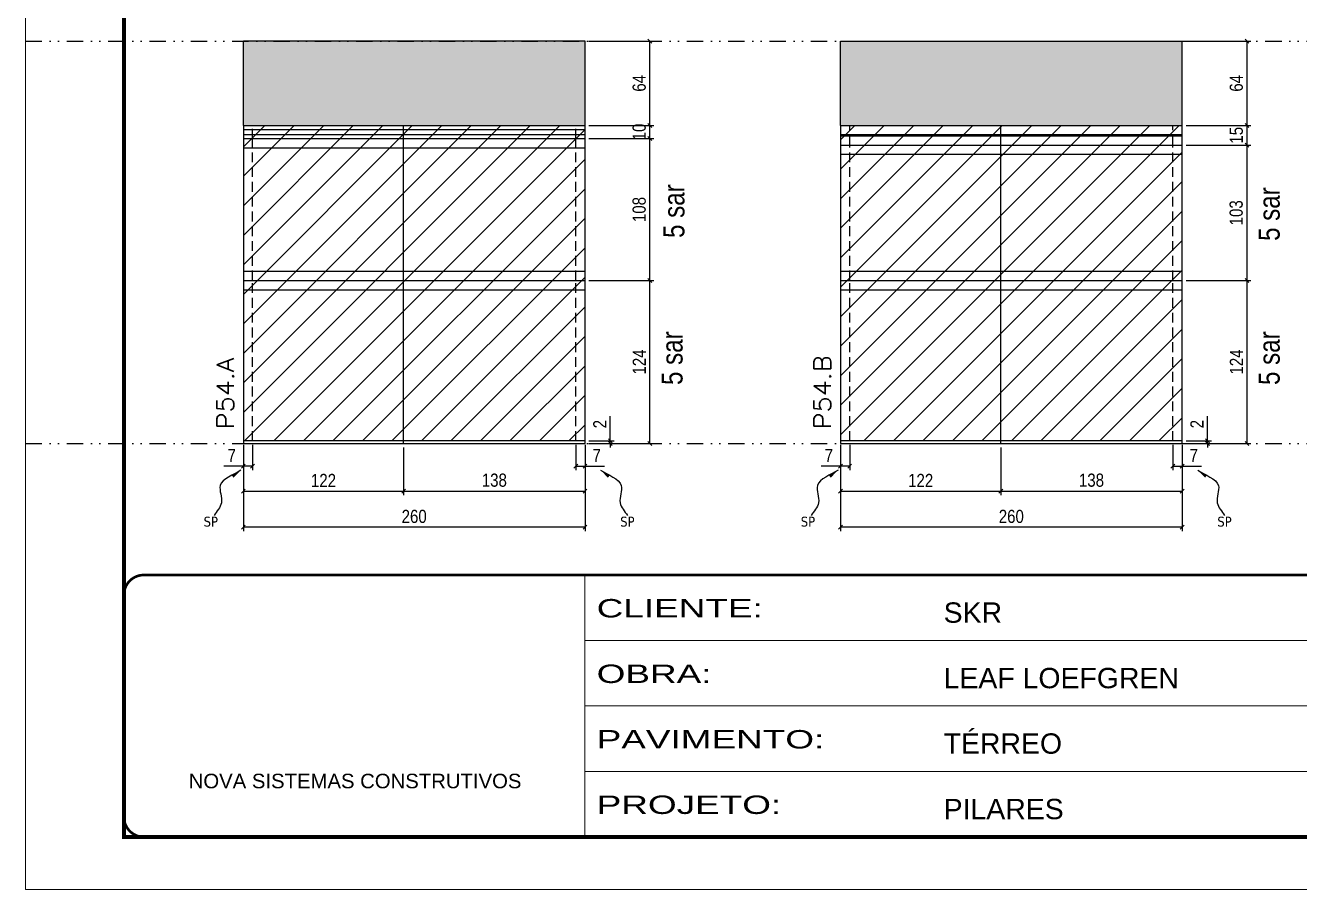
# Model space of a CAD drawing. Extents: x 14400 to 27878, y -21631 to 6985.
# Drawn here: x 17597 to 18566, y 3638 to 4295 of the extents above; entities that cross this region are included whole.
import ezdxf

# ---------------------------------------------------------------- set-up
doc = ezdxf.new("R2010")
doc.units = 0
for name, pattern in [('CONTINUO', [0]), ('DASHED', [0.75, 0.5, -0.25]), ('DIVIDE2', [0.625, 0.25, -0.125, 0, -0.125, 0, -0.125]), ('HIDDEN', [0.375, 0.25, -0.125])]:
    doc.linetypes.add(name, pattern=pattern)
for name, color, linetype in [('COTA', 241, 'Continuous'), ('NOMENCLATURA', 7, 'Continuous'), ('Nível', 160, 'Continuous'), ('Painéis', 200, 'Continuous'), ('SARR_2.2x7', 40, 'Continuous'), ('Sarrafo de Pressão', 42, 'HIDDEN'), ('texto', 7, 'Continuous')]:
    doc.layers.add(name, color=color, linetype=linetype)
for name, color, linetype, lineweight in [('Folhas', 255, 'Continuous', 9), ('Hachura', 251, 'Continuous', 9), ('SARRAFO DE PRESSAO', 251, 'DASHED', 9), ('Texto Seção', 7, 'Continuous', 15)]:
    doc.layers.add(name, color=color, linetype=linetype, lineweight=lineweight)
doc.styles.add('ARIAL', font='arial.ttf')
doc.styles.add('ARIAL_NARROW', font='ARIALN.TTF', dxfattribs={"height": 0.2})
doc.styles.add('COTA TECNICA', font='techl___.ttf', dxfattribs={"height": 10})
doc.styles.add('COTA TECNICA-50', font='techl___.ttf', dxfattribs={"height": 10})
doc.styles.add('REGUA-120', font='ROMANS.shx', dxfattribs={"height": 15})
doc.styles.get("Standard").update_dxf_attribs({"font": 'arial.ttf'})
doc.styles.add('Tecnologia', font='')
doc.styles.get('Tecnologia').set_extended_font_data('Forgotten Futurist')
doc.dimstyles.new('COTA PAINEL-50', dxfattribs={"dimtxt": 10, "dimasz": 3, "dimexe": 3, "dimexo": 3, "dimgap": 3, "dimtad": 1, "dimdec": 1, "dimzin": 12, "dimdsep": 46, "dimtxsty": 'COTA TECNICA-50', "dimblk1": 'OBLIQUE', "dimblk2": 'OBLIQUE', "dimsah": 1, "dimcen": 0.9, "dimclrd": 4, "dimclre": 4, "dimclrt": 240, "dimadec": 1, "dimazin": 3, "dimtfac": 1, "dimtdec": 1, "dimtmove": 0, "dimatfit": 3, "dimfxl": 1, "dimtolj": 1, "dimtzin": 12, "dimarcsym": 0})
doc.dimstyles.new('PAINEL', dxfattribs={"dimtxt": 10, "dimasz": 3, "dimexe": 3, "dimexo": 3, "dimgap": 3, "dimtad": 1, "dimdec": 1, "dimzin": 12, "dimdsep": 46, "dimtxsty": 'COTA TECNICA', "dimblk1": 'OBLIQUE', "dimblk2": 'OBLIQUE', "dimsah": 1, "dimcen": 0.9, "dimclrd": 4, "dimclre": 4, "dimclrt": 240, "dimadec": 1, "dimazin": 3, "dimtfac": 1, "dimtdec": 1, "dimtmove": 0, "dimatfit": 3, "dimfxl": 1, "dimtolj": 1, "dimtzin": 12, "dimarcsym": 0})
doc.dimstyles.get("Standard").update_dxf_attribs({"dimtxt": 0.18, "dimasz": 0.18, "dimexe": 0.18, "dimexo": 0.0625, "dimgap": 0.09, "dimtad": 0, "dimtih": 1, "dimtoh": 1, "dimdec": 4, "dimzin": 0, "dimdsep": 46, "dimtxsty": 'Standard', "dimcen": 0.09, "dimadec": 0, "dimazin": 0, "dimtfac": 1, "dimtdec": 4, "dimtofl": 0, "dimtmove": 0, "dimatfit": 3, "dimfxl": 1, "dimtolj": 1, "dimtzin": 0, "dimarcsym": 0})

# ---------------------------------------------------------------- blocks, each defined once
blk = doc.blocks.new('9999999999')
at = {"color": 30, "linetype": 'CONTINUO'}
for p, q in [((98564.56, 34230.21), (98564.56, 34429.45)), ((98564.56, 34379.64), (99583.98, 34379.64)), ((98564.56, 34329.83), (99487.98, 34329.83)), ((98564.56, 34280.02), (99487.98, 34280.02))]:
    blk.add_line(p, q, dxfattribs=at)
at = {"color": 30, "linetype": 'CONTINUO', "const_width": 2}
blk.add_lwpolyline([(99583.98, 34230.21), (99583.98, 34414.45, 0.414214), (99568.98, 34429.45), (98228.98, 34429.45, 0.414214), (98213.98, 34414.45), (98213.98, 34245.21, 0.414214), (98228.98, 34230.21), (99583.98, 34230.21)], format="xyb", dxfattribs=at)
at = {"layer": 'Folhas'}
blk.add_lwpolyline([(98138.98, 34190.21), (99623.98, 34190.21), (99623.98, 35240.21), (98138.98, 35240.21)], close=True, dxfattribs=at)
at = {"layer": 'Folhas', "color": 30, "const_width": 3}
blk.add_lwpolyline([(98213.98, 34230.21), (99583.98, 34230.21), (99583.98, 35200.21), (98213.98, 35200.21)], close=True, dxfattribs=at)
at = {"color": 7, "linetype": 'Continuous', "ltscale": 5, "style": 'ARIAL'}
for s, height, p in [('SKR', 15.483, (98837.68, 34393.13)), ('LEAF LOEFGREN', 15.4829, (98837.68, 34343.32)), ('TÉRREO', 15.483, (98837.68, 34293.51)), ('NOVA SISTEMAS CONSTRUTIVOS', 11.0592, (98263.19, 34267.21)), ('PILARES', 15.483, (98837.68, 34243.7))]:
    blk.add_text(s, height=height, dxfattribs=at).set_placement(p)
at = {"layer": 'Folhas', "color": 7, "style": 'Tecnologia', "width": 1.5}
for s, p in [('CLIENTE:', (98573.65, 34397.17)), ('OBRA:', (98573.65, 34347.31)), ('PAVIMENTO:', (98573.65, 34297.5)), ('PROJETO:', (98573.65, 34247.69))]:
    blk.add_text(s, height=14, dxfattribs=at).set_placement(p)
blk = doc.blocks.new('_Oblique')
at = {"color": 0, "linetype": 'ByBlock', "lineweight": -2}
blk.add_line((-0.5, -0.5), (0.5, 0.5), dxfattribs=at)
blk = doc.blocks.new('*D762')
at = {"layer": 'COTA', "color": 4, "lineweight": -2, "transparency": 16777216}
for p, q in [((17762.76, 3975.86), (17762.76, 3910.24)), ((18022.76, 3975.86), (18022.76, 3910.24)), ((18022.76, 3913.24), (17762.76, 3913.24))]:
    blk.add_line(p, q, dxfattribs=at)
at = {"layer": 'Defpoints', "color": 0, "transparency": 16777216}
for p in [(17762.76, 3978.86), (18022.76, 3978.86), (17762.76, 3913.24)]:
    blk.add_point(p, dxfattribs=at)
at = {"layer": 'COTA', "color": 4, "lineweight": -2, "transparency": 16777216, "xscale": 3, "yscale": 3, "zscale": 3, "rotation": 180}
blk.add_blockref('_Oblique', (17762.76, 3913.24), dxfattribs=at)
at = {"layer": 'COTA', "color": 4, "lineweight": -2, "transparency": 16777216, "xscale": 3, "yscale": 3, "zscale": 3}
blk.add_blockref('_Oblique', (18022.76, 3913.24), dxfattribs=at)
at = {"layer": 'COTA', "color": 240, "transparency": 16777216, "insert": (17892.76, 3921.35), "char_height": 10, "attachment_point": 5, "style": 'COTA TECNICA'}
blk.add_mtext('\\A1;260', dxfattribs=at)
blk = doc.blocks.new('*D763')
at = {"layer": 'COTA', "color": 4, "lineweight": -2, "transparency": 16777216}
for p, q in [((18015.76, 3975.86), (18015.76, 3956.62)), ((18022.76, 3973.86), (18022.76, 3956.62)), ((18015.76, 3959.62), (18022.76, 3959.62)), ((18022.76, 3959.62), (18037.49, 3959.62))]:
    blk.add_line(p, q, dxfattribs=at)
at = {"layer": 'Defpoints', "color": 0, "transparency": 16777216}
for p in [(18015.76, 3978.86), (18022.76, 3976.86), (18022.76, 3959.62)]:
    blk.add_point(p, dxfattribs=at)
at = {"layer": 'COTA', "color": 4, "lineweight": -2, "transparency": 16777216, "xscale": 3, "yscale": 3, "zscale": 3, "rotation": 180}
blk.add_blockref('_Oblique', (18015.76, 3959.62), dxfattribs=at)
at = {"layer": 'COTA', "color": 4, "lineweight": -2, "transparency": 16777216, "xscale": 3, "yscale": 3, "zscale": 3}
blk.add_blockref('_Oblique', (18022.76, 3959.62), dxfattribs=at)
at = {"layer": 'COTA', "color": 240, "transparency": 16777216, "insert": (18031.63, 3967.69), "char_height": 10, "attachment_point": 5, "style": 'COTA TECNICA-50'}
blk.add_mtext('\\A1;7', dxfattribs=at)
blk = doc.blocks.new('*D764')
at = {"layer": 'COTA', "color": 4, "lineweight": -2, "transparency": 16777216}
for p, q in [((17769.76, 3975.86), (17769.76, 3956.62)), ((17762.76, 3973.86), (17762.76, 3956.62)), ((17762.76, 3959.62), (17748.03, 3959.62)), ((17769.76, 3959.62), (17762.76, 3959.62))]:
    blk.add_line(p, q, dxfattribs=at)
at = {"layer": 'Defpoints', "color": 0, "transparency": 16777216}
for p in [(17762.76, 3976.86), (17769.76, 3978.86), (17762.76, 3959.62)]:
    blk.add_point(p, dxfattribs=at)
at = {"layer": 'COTA', "color": 4, "lineweight": -2, "transparency": 16777216, "xscale": 3, "yscale": 3, "zscale": 3, "rotation": 180}
blk.add_blockref('_Oblique', (17762.76, 3959.62), dxfattribs=at)
at = {"layer": 'COTA', "color": 4, "lineweight": -2, "transparency": 16777216, "xscale": 3, "yscale": 3, "zscale": 3}
blk.add_blockref('_Oblique', (17769.76, 3959.62), dxfattribs=at)
at = {"layer": 'COTA', "color": 240, "transparency": 16777216, "insert": (17753.9, 3967.69), "char_height": 10, "attachment_point": 5, "style": 'COTA TECNICA-50'}
blk.add_mtext('\\A1;7', dxfattribs=at)
blk = doc.blocks.new('*D765')
at = {"layer": 'COTA', "color": 4, "lineweight": -2, "transparency": 16777216}
for p, q in [((18042.02, 3978.86), (18042.02, 3997.66)), ((18025.76, 3978.86), (18045.02, 3978.86)), ((18025.76, 3976.86), (18045.02, 3976.86)), ((18042.02, 3976.86), (18042.02, 3978.86)), ((18042.02, 3976.86), (18042.02, 3973.86))]:
    blk.add_line(p, q, dxfattribs=at)
at = {"layer": 'Defpoints', "color": 0, "transparency": 16777216}
for p in [(18022.76, 3978.86), (18022.76, 3976.86), (18042.02, 3976.86)]:
    blk.add_point(p, dxfattribs=at)
at = {"layer": 'COTA', "color": 4, "lineweight": -2, "transparency": 16777216, "xscale": 3, "yscale": 3, "zscale": 3}
for p, rotation in [((18042.02, 3978.86), 270), ((18042.02, 3976.86), 90)]:
    blk.add_blockref('_Oblique', p, dxfattribs=dict(at, rotation=rotation))
at = {"layer": 'COTA', "color": 240, "transparency": 16777216, "insert": (18034.02, 3991.61), "char_height": 10, "attachment_point": 5, "rotation": 90, "style": 'COTA TECNICA-50'}
blk.add_mtext('\\A1;2', dxfattribs=at)
blk = doc.blocks.new('*D775')
at = {"layer": 'COTA', "color": 4, "lineweight": -2, "transparency": 16777216}
for p, q in [((18025.76, 4282.86), (18075.13, 4282.86)), ((18072.13, 4218.86), (18072.13, 4282.86)), ((18025.76, 4218.86), (18075.13, 4218.86))]:
    blk.add_line(p, q, dxfattribs=at)
at = {"layer": 'Defpoints', "color": 0, "transparency": 16777216}
for p in [(18022.76, 4282.86), (18072.13, 4282.86), (18022.76, 4218.86)]:
    blk.add_point(p, dxfattribs=at)
at = {"layer": 'COTA', "color": 4, "lineweight": -2, "transparency": 16777216, "xscale": 3, "yscale": 3, "zscale": 3}
for p, rotation in [((18072.13, 4282.86), 90), ((18072.13, 4218.86), 270)]:
    blk.add_blockref('_Oblique', p, dxfattribs=dict(at, rotation=rotation))
at = {"layer": 'COTA', "color": 240, "transparency": 16777216, "insert": (18064.03, 4250.86), "char_height": 10, "attachment_point": 5, "rotation": 90, "style": 'COTA TECNICA-50'}
blk.add_mtext('\\A1;64', dxfattribs=at)
blk = doc.blocks.new('*D766')
at = {"layer": 'COTA', "color": 4, "lineweight": -2, "transparency": 16777216}
for p, q in [((18025.76, 4208.86), (18075.13, 4208.86)), ((18072.13, 4100.86), (18072.13, 4208.86)), ((18025.76, 4100.86), (18075.13, 4100.86))]:
    blk.add_line(p, q, dxfattribs=at)
at = {"layer": 'Defpoints', "color": 0, "transparency": 16777216}
for p in [(18022.76, 4208.86), (18072.13, 4208.86), (18022.76, 4100.86)]:
    blk.add_point(p, dxfattribs=at)
at = {"layer": 'COTA', "color": 4, "lineweight": -2, "transparency": 16777216, "xscale": 3, "yscale": 3, "zscale": 3}
for p, rotation in [((18072.13, 4208.86), 90), ((18072.13, 4100.86), 270)]:
    blk.add_blockref('_Oblique', p, dxfattribs=dict(at, rotation=rotation))
at = {"layer": 'COTA', "color": 240, "transparency": 16777216, "insert": (18064.01, 4154.86), "char_height": 10, "attachment_point": 5, "rotation": 90, "style": 'COTA TECNICA-50'}
blk.add_mtext('\\A1;108', dxfattribs=at)
blk = doc.blocks.new('*D776')
at = {"layer": 'COTA', "color": 4, "linetype": 'ByBlock', "lineweight": -2, "transparency": 16777216}
for p, q in [((18025.76, 4100.86), (18075.13, 4100.86)), ((18072.13, 3976.86), (18072.13, 4100.86)), ((18025.76, 3976.86), (18075.13, 3976.86))]:
    blk.add_line(p, q, dxfattribs=at)
at = {"layer": 'Defpoints', "color": 0, "linetype": 'ByBlock', "transparency": 16777216}
for p in [(18022.76, 4100.86), (18072.13, 4100.86), (18022.76, 3976.86)]:
    blk.add_point(p, dxfattribs=at)
at = {"layer": 'COTA', "color": 4, "linetype": 'ByBlock', "lineweight": -2, "transparency": 16777216, "xscale": 3, "yscale": 3, "zscale": 3}
for p, rotation in [((18072.13, 4100.86), 90), ((18072.13, 3976.86), 270)]:
    blk.add_blockref('_Oblique', p, dxfattribs=dict(at, rotation=rotation))
at = {"layer": 'COTA', "color": 240, "linetype": 'ByBlock', "transparency": 16777216, "insert": (18064.06, 4038.86), "char_height": 10, "attachment_point": 5, "rotation": 90, "style": 'COTA TECNICA'}
blk.add_mtext('\\A1;124', dxfattribs=at)
blk = doc.blocks.new('*D777')
at = {"layer": 'COTA', "color": 4, "linetype": 'ByBlock', "lineweight": -2, "transparency": 16777216}
for p, q in [((18025.76, 4100.86), (18075.13, 4100.86)), ((18072.13, 3976.86), (18072.13, 4100.86)), ((18025.76, 3976.86), (18075.13, 3976.86))]:
    blk.add_line(p, q, dxfattribs=at)
at = {"layer": 'Defpoints', "color": 0, "linetype": 'ByBlock', "transparency": 16777216}
for p in [(18022.76, 4100.86), (18072.13, 4100.86), (18022.76, 3976.86)]:
    blk.add_point(p, dxfattribs=at)
at = {"layer": 'COTA', "color": 4, "linetype": 'ByBlock', "lineweight": -2, "transparency": 16777216, "xscale": 3, "yscale": 3, "zscale": 3}
for p, rotation in [((18072.13, 4100.86), 90), ((18072.13, 3976.86), 270)]:
    blk.add_blockref('_Oblique', p, dxfattribs=dict(at, rotation=rotation))
at = {"layer": 'COTA', "color": 240, "linetype": 'ByBlock', "transparency": 16777216, "insert": (18064.06, 4038.86), "char_height": 10, "attachment_point": 5, "rotation": 90, "style": 'COTA TECNICA'}
blk.add_mtext('\\A1;124', dxfattribs=at)
blk = doc.blocks.new('*D778')
at = {"layer": 'COTA', "color": 4, "lineweight": -2, "transparency": 16777216}
for p, q in [((17884.76, 3973.86), (17884.76, 3937.68)), ((18022.76, 3973.86), (18022.76, 3937.68)), ((17884.76, 3940.68), (18022.76, 3940.68))]:
    blk.add_line(p, q, dxfattribs=at)
at = {"layer": 'Defpoints', "color": 0, "transparency": 16777216}
for p in [(17884.76, 3976.86), (18022.76, 3976.86), (18022.76, 3940.68)]:
    blk.add_point(p, dxfattribs=at)
at = {"layer": 'COTA', "color": 4, "lineweight": -2, "transparency": 16777216, "xscale": 3, "yscale": 3, "zscale": 3, "rotation": 180}
blk.add_blockref('_Oblique', (17884.76, 3940.68), dxfattribs=at)
at = {"layer": 'COTA', "color": 4, "lineweight": -2, "transparency": 16777216, "xscale": 3, "yscale": 3, "zscale": 3}
blk.add_blockref('_Oblique', (18022.76, 3940.68), dxfattribs=at)
at = {"layer": 'COTA', "color": 240, "transparency": 16777216, "insert": (17953.76, 3948.92), "char_height": 10, "attachment_point": 5, "style": 'COTA TECNICA'}
blk.add_mtext('\\A1;138', dxfattribs=at)
blk = doc.blocks.new('*D779')
at = {"layer": 'COTA', "color": 4, "lineweight": -2, "transparency": 16777216}
for p, q in [((17762.76, 3973.86), (17762.76, 3937.68)), ((17884.76, 3973.86), (17884.76, 3937.68)), ((17762.76, 3940.68), (17884.76, 3940.68))]:
    blk.add_line(p, q, dxfattribs=at)
at = {"layer": 'Defpoints', "color": 0, "transparency": 16777216}
for p in [(17762.76, 3976.86), (17884.76, 3976.86), (17884.76, 3940.68)]:
    blk.add_point(p, dxfattribs=at)
at = {"layer": 'COTA', "color": 4, "lineweight": -2, "transparency": 16777216, "xscale": 3, "yscale": 3, "zscale": 3, "rotation": 180}
blk.add_blockref('_Oblique', (17762.76, 3940.68), dxfattribs=at)
at = {"layer": 'COTA', "color": 4, "lineweight": -2, "transparency": 16777216, "xscale": 3, "yscale": 3, "zscale": 3}
blk.add_blockref('_Oblique', (17884.76, 3940.68), dxfattribs=at)
at = {"layer": 'COTA', "color": 240, "transparency": 16777216, "insert": (17823.76, 3948.74), "char_height": 10, "attachment_point": 5, "style": 'COTA TECNICA'}
blk.add_mtext('\\A1;122', dxfattribs=at)
blk = doc.blocks.new('*D767')
at = {"layer": 'COTA', "color": 4, "lineweight": -2, "transparency": 16777216}
for p, q in [((18217.18, 3975.86), (18217.18, 3910.24)), ((18477.18, 3975.86), (18477.18, 3910.24)), ((18477.18, 3913.24), (18217.18, 3913.24))]:
    blk.add_line(p, q, dxfattribs=at)
at = {"layer": 'Defpoints', "color": 0, "transparency": 16777216}
for p in [(18217.18, 3978.86), (18477.18, 3978.86), (18217.18, 3913.24)]:
    blk.add_point(p, dxfattribs=at)
at = {"layer": 'COTA', "color": 4, "lineweight": -2, "transparency": 16777216, "xscale": 3, "yscale": 3, "zscale": 3, "rotation": 180}
blk.add_blockref('_Oblique', (18217.18, 3913.24), dxfattribs=at)
at = {"layer": 'COTA', "color": 4, "lineweight": -2, "transparency": 16777216, "xscale": 3, "yscale": 3, "zscale": 3}
blk.add_blockref('_Oblique', (18477.18, 3913.24), dxfattribs=at)
at = {"layer": 'COTA', "color": 240, "transparency": 16777216, "insert": (18347.18, 3921.35), "char_height": 10, "attachment_point": 5, "style": 'COTA TECNICA'}
blk.add_mtext('\\A1;260', dxfattribs=at)
blk = doc.blocks.new('*D768')
at = {"layer": 'COTA', "color": 4, "lineweight": -2, "transparency": 16777216}
for p, q in [((18470.18, 3975.86), (18470.18, 3956.62)), ((18477.18, 3973.86), (18477.18, 3956.62)), ((18470.18, 3959.62), (18477.18, 3959.62)), ((18477.18, 3959.62), (18491.91, 3959.62))]:
    blk.add_line(p, q, dxfattribs=at)
at = {"layer": 'Defpoints', "color": 0, "transparency": 16777216}
for p in [(18470.18, 3978.86), (18477.18, 3976.86), (18477.18, 3959.62)]:
    blk.add_point(p, dxfattribs=at)
at = {"layer": 'COTA', "color": 4, "lineweight": -2, "transparency": 16777216, "xscale": 3, "yscale": 3, "zscale": 3, "rotation": 180}
blk.add_blockref('_Oblique', (18470.18, 3959.62), dxfattribs=at)
at = {"layer": 'COTA', "color": 4, "lineweight": -2, "transparency": 16777216, "xscale": 3, "yscale": 3, "zscale": 3}
blk.add_blockref('_Oblique', (18477.18, 3959.62), dxfattribs=at)
at = {"layer": 'COTA', "color": 240, "transparency": 16777216, "insert": (18486.04, 3967.69), "char_height": 10, "attachment_point": 5, "style": 'COTA TECNICA-50'}
blk.add_mtext('\\A1;7', dxfattribs=at)
blk = doc.blocks.new('*D769')
at = {"layer": 'COTA', "color": 4, "lineweight": -2, "transparency": 16777216}
for p, q in [((18224.18, 3975.86), (18224.18, 3956.62)), ((18217.18, 3973.86), (18217.18, 3956.62)), ((18217.18, 3959.62), (18202.45, 3959.62)), ((18224.18, 3959.62), (18217.18, 3959.62))]:
    blk.add_line(p, q, dxfattribs=at)
at = {"layer": 'Defpoints', "color": 0, "transparency": 16777216}
for p in [(18217.18, 3976.86), (18224.18, 3978.86), (18217.18, 3959.62)]:
    blk.add_point(p, dxfattribs=at)
at = {"layer": 'COTA', "color": 4, "lineweight": -2, "transparency": 16777216, "xscale": 3, "yscale": 3, "zscale": 3, "rotation": 180}
blk.add_blockref('_Oblique', (18217.18, 3959.62), dxfattribs=at)
at = {"layer": 'COTA', "color": 4, "lineweight": -2, "transparency": 16777216, "xscale": 3, "yscale": 3, "zscale": 3}
blk.add_blockref('_Oblique', (18224.18, 3959.62), dxfattribs=at)
at = {"layer": 'COTA', "color": 240, "transparency": 16777216, "insert": (18208.31, 3967.69), "char_height": 10, "attachment_point": 5, "style": 'COTA TECNICA-50'}
blk.add_mtext('\\A1;7', dxfattribs=at)
blk = doc.blocks.new('*D770')
at = {"layer": 'COTA', "color": 4, "lineweight": -2, "transparency": 16777216}
for p, q in [((18496.44, 3978.86), (18496.44, 3997.66)), ((18480.18, 3978.86), (18499.44, 3978.86)), ((18480.18, 3976.86), (18499.44, 3976.86)), ((18496.44, 3976.86), (18496.44, 3978.86)), ((18496.44, 3976.86), (18496.44, 3973.86))]:
    blk.add_line(p, q, dxfattribs=at)
at = {"layer": 'Defpoints', "color": 0, "transparency": 16777216}
for p in [(18477.18, 3978.86), (18477.18, 3976.86), (18496.44, 3976.86)]:
    blk.add_point(p, dxfattribs=at)
at = {"layer": 'COTA', "color": 4, "lineweight": -2, "transparency": 16777216, "xscale": 3, "yscale": 3, "zscale": 3}
for p, rotation in [((18496.44, 3978.86), 270), ((18496.44, 3976.86), 90)]:
    blk.add_blockref('_Oblique', p, dxfattribs=dict(at, rotation=rotation))
at = {"layer": 'COTA', "color": 240, "transparency": 16777216, "insert": (18488.44, 3991.61), "char_height": 10, "attachment_point": 5, "rotation": 90, "style": 'COTA TECNICA-50'}
blk.add_mtext('\\A1;2', dxfattribs=at)
blk = doc.blocks.new('*D780')
at = {"layer": 'COTA', "color": 4, "linetype": 'ByBlock', "lineweight": -2, "transparency": 16777216}
for p, q in [((18480.18, 4100.86), (18529.54, 4100.86)), ((18526.54, 3976.86), (18526.54, 4100.86)), ((18480.18, 3976.86), (18529.54, 3976.86))]:
    blk.add_line(p, q, dxfattribs=at)
at = {"layer": 'Defpoints', "color": 0, "linetype": 'ByBlock', "transparency": 16777216}
for p in [(18477.18, 4100.86), (18526.54, 4100.86), (18477.18, 3976.86)]:
    blk.add_point(p, dxfattribs=at)
at = {"layer": 'COTA', "color": 4, "linetype": 'ByBlock', "lineweight": -2, "transparency": 16777216, "xscale": 3, "yscale": 3, "zscale": 3}
for p, rotation in [((18526.54, 4100.86), 90), ((18526.54, 3976.86), 270)]:
    blk.add_blockref('_Oblique', p, dxfattribs=dict(at, rotation=rotation))
at = {"layer": 'COTA', "color": 240, "linetype": 'ByBlock', "transparency": 16777216, "insert": (18518.47, 4038.86), "char_height": 10, "attachment_point": 5, "rotation": 90, "style": 'COTA TECNICA'}
blk.add_mtext('\\A1;124', dxfattribs=at)
blk = doc.blocks.new('*D781')
at = {"layer": 'COTA', "color": 4, "linetype": 'ByBlock', "lineweight": -2, "transparency": 16777216}
for p, q in [((18480.18, 4100.86), (18529.54, 4100.86)), ((18526.54, 3976.86), (18526.54, 4100.86)), ((18480.18, 3976.86), (18529.54, 3976.86))]:
    blk.add_line(p, q, dxfattribs=at)
at = {"layer": 'Defpoints', "color": 0, "linetype": 'ByBlock', "transparency": 16777216}
for p in [(18477.18, 4100.86), (18526.54, 4100.86), (18477.18, 3976.86)]:
    blk.add_point(p, dxfattribs=at)
at = {"layer": 'COTA', "color": 4, "linetype": 'ByBlock', "lineweight": -2, "transparency": 16777216, "xscale": 3, "yscale": 3, "zscale": 3}
for p, rotation in [((18526.54, 4100.86), 90), ((18526.54, 3976.86), 270)]:
    blk.add_blockref('_Oblique', p, dxfattribs=dict(at, rotation=rotation))
at = {"layer": 'COTA', "color": 240, "linetype": 'ByBlock', "transparency": 16777216, "insert": (18518.47, 4038.86), "char_height": 10, "attachment_point": 5, "rotation": 90, "style": 'COTA TECNICA'}
blk.add_mtext('\\A1;124', dxfattribs=at)
blk = doc.blocks.new('*D782')
at = {"layer": 'COTA', "color": 4, "lineweight": -2, "transparency": 16777216}
for p, q in [((18339.18, 3973.86), (18339.18, 3937.68)), ((18477.18, 3973.86), (18477.18, 3937.68)), ((18339.18, 3940.68), (18477.18, 3940.68))]:
    blk.add_line(p, q, dxfattribs=at)
at = {"layer": 'Defpoints', "color": 0, "transparency": 16777216}
for p in [(18339.18, 3976.86), (18477.18, 3976.86), (18477.18, 3940.68)]:
    blk.add_point(p, dxfattribs=at)
at = {"layer": 'COTA', "color": 4, "lineweight": -2, "transparency": 16777216, "xscale": 3, "yscale": 3, "zscale": 3, "rotation": 180}
blk.add_blockref('_Oblique', (18339.18, 3940.68), dxfattribs=at)
at = {"layer": 'COTA', "color": 4, "lineweight": -2, "transparency": 16777216, "xscale": 3, "yscale": 3, "zscale": 3}
blk.add_blockref('_Oblique', (18477.18, 3940.68), dxfattribs=at)
at = {"layer": 'COTA', "color": 240, "transparency": 16777216, "insert": (18408.18, 3948.92), "char_height": 10, "attachment_point": 5, "style": 'COTA TECNICA'}
blk.add_mtext('\\A1;138', dxfattribs=at)
blk = doc.blocks.new('*D783')
at = {"layer": 'COTA', "color": 4, "lineweight": -2, "transparency": 16777216}
for p, q in [((18217.18, 3973.86), (18217.18, 3937.68)), ((18339.18, 3973.86), (18339.18, 3937.68)), ((18217.18, 3940.68), (18339.18, 3940.68))]:
    blk.add_line(p, q, dxfattribs=at)
at = {"layer": 'Defpoints', "color": 0, "transparency": 16777216}
for p in [(18217.18, 3976.86), (18339.18, 3976.86), (18339.18, 3940.68)]:
    blk.add_point(p, dxfattribs=at)
at = {"layer": 'COTA', "color": 4, "lineweight": -2, "transparency": 16777216, "xscale": 3, "yscale": 3, "zscale": 3, "rotation": 180}
blk.add_blockref('_Oblique', (18217.18, 3940.68), dxfattribs=at)
at = {"layer": 'COTA', "color": 4, "lineweight": -2, "transparency": 16777216, "xscale": 3, "yscale": 3, "zscale": 3}
blk.add_blockref('_Oblique', (18339.18, 3940.68), dxfattribs=at)
at = {"layer": 'COTA', "color": 240, "transparency": 16777216, "insert": (18278.18, 3948.74), "char_height": 10, "attachment_point": 5, "style": 'COTA TECNICA'}
blk.add_mtext('\\A1;122', dxfattribs=at)
blk = doc.blocks.new('*D785')
at = {"layer": 'COTA', "color": 4, "lineweight": -2, "transparency": 16777216}
for p, q in [((18480.18, 4282.86), (18529.54, 4282.86)), ((18526.54, 4218.86), (18526.54, 4282.86)), ((18480.18, 4218.86), (18529.54, 4218.86))]:
    blk.add_line(p, q, dxfattribs=at)
at = {"layer": 'Defpoints', "color": 0, "transparency": 16777216}
for p in [(18477.18, 4282.86), (18526.54, 4282.86), (18477.18, 4218.86)]:
    blk.add_point(p, dxfattribs=at)
at = {"layer": 'COTA', "color": 4, "lineweight": -2, "transparency": 16777216, "xscale": 3, "yscale": 3, "zscale": 3}
for p, rotation in [((18526.54, 4282.86), 90), ((18526.54, 4218.86), 270)]:
    blk.add_blockref('_Oblique', p, dxfattribs=dict(at, rotation=rotation))
at = {"layer": 'COTA', "color": 240, "transparency": 16777216, "insert": (18518.44, 4250.86), "char_height": 10, "attachment_point": 5, "rotation": 90, "style": 'COTA TECNICA'}
blk.add_mtext('\\A1;64', dxfattribs=at)
blk = doc.blocks.new('*D787')
at = {"layer": 'COTA', "color": 4, "lineweight": -2, "transparency": 16777216}
for p, q in [((18025.76, 4218.86), (18075.13, 4218.86)), ((18072.13, 4208.86), (18072.13, 4218.86)), ((18025.76, 4208.86), (18075.13, 4208.86))]:
    blk.add_line(p, q, dxfattribs=at)
at = {"layer": 'Defpoints', "color": 0, "transparency": 16777216}
for p in [(18022.76, 4218.86), (18072.13, 4218.86), (18022.76, 4208.86)]:
    blk.add_point(p, dxfattribs=at)
at = {"layer": 'COTA', "color": 4, "lineweight": -2, "transparency": 16777216, "xscale": 3, "yscale": 3, "zscale": 3}
for p, rotation in [((18072.13, 4218.86), 90), ((18072.13, 4208.86), 270)]:
    blk.add_blockref('_Oblique', p, dxfattribs=dict(at, rotation=rotation))
at = {"layer": 'COTA', "color": 240, "transparency": 16777216, "insert": (18064.03, 4213.86), "char_height": 10, "attachment_point": 5, "rotation": 90, "style": 'COTA TECNICA'}
blk.add_mtext('\\A1;10', dxfattribs=at)
blk = doc.blocks.new('*D788')
at = {"layer": 'COTA', "color": 4, "lineweight": -2, "transparency": 16777216}
for p, q in [((18480.18, 4203.86), (18529.54, 4203.86)), ((18526.54, 4100.86), (18526.54, 4203.86)), ((18480.18, 4100.86), (18529.54, 4100.86))]:
    blk.add_line(p, q, dxfattribs=at)
at = {"layer": 'Defpoints', "color": 0, "transparency": 16777216}
for p in [(18477.18, 4203.86), (18526.54, 4203.86), (18477.18, 4100.86)]:
    blk.add_point(p, dxfattribs=at)
at = {"layer": 'COTA', "color": 4, "lineweight": -2, "transparency": 16777216, "xscale": 3, "yscale": 3, "zscale": 3}
for p, rotation in [((18526.54, 4203.86), 90), ((18526.54, 4100.86), 270)]:
    blk.add_blockref('_Oblique', p, dxfattribs=dict(at, rotation=rotation))
at = {"layer": 'COTA', "color": 240, "transparency": 16777216, "insert": (18518.33, 4152.36), "char_height": 10, "attachment_point": 5, "rotation": 90, "style": 'COTA TECNICA'}
blk.add_mtext('\\A1;103', dxfattribs=at)
blk = doc.blocks.new('*D789')
at = {"layer": 'COTA', "color": 4, "lineweight": -2, "transparency": 16777216}
for p, q in [((18480.18, 4218.86), (18529.54, 4218.86)), ((18526.54, 4203.86), (18526.54, 4218.86)), ((18480.18, 4203.86), (18529.54, 4203.86))]:
    blk.add_line(p, q, dxfattribs=at)
at = {"layer": 'Defpoints', "color": 0, "transparency": 16777216}
for p in [(18477.18, 4218.86), (18526.54, 4218.86), (18477.18, 4203.86)]:
    blk.add_point(p, dxfattribs=at)
at = {"layer": 'COTA', "color": 4, "lineweight": -2, "transparency": 16777216, "xscale": 3, "yscale": 3, "zscale": 3}
for p, rotation in [((18526.54, 4218.86), 90), ((18526.54, 4203.86), 270)]:
    blk.add_blockref('_Oblique', p, dxfattribs=dict(at, rotation=rotation))
at = {"layer": 'COTA', "color": 240, "transparency": 16777216, "insert": (18518.44, 4211.36), "char_height": 10, "attachment_point": 5, "rotation": 90, "style": 'COTA TECNICA'}
blk.add_mtext('\\A1;15', dxfattribs=at)

msp = doc.modelspace()

# ---------------------------------------------------------------- hatches: boundary and pattern name
at = {"layer": 'COTA', "linetype": 'ByBlock'}
h = msp.add_hatch(dxfattribs=at)
h.set_pattern_fill('AR-CONC', color=256, scale=0.03)
h.set_pattern_definition([(50, (12320.6804, -6747.5824), (5.46554, -0.4781726), [0.5715, -6.2865]), (355, (12320.6804, -6747.5824), (-1.0573026, 5.7317054), [0.4572, -5.0292175]), (100.451445, (12321.136, -6747.622), (4.4082374, 5.2535326), [0.4857003, -5.3427073]), (46.1842, (12320.6804, -6746.0584), (8.1323712, -1.26127), [0.85725, -9.42975]), (96.63556, (12321.358, -6746.1635), (7.122124, 7.4227837), [0.7285507, -8.014068]), (351.18415, (12320.68, -6746.058), (7.122124, 7.422784), [0.685799, -7.543792]), (21, (12321.4424, -6746.4394), (4.5484317, -3.067956), [0.5715, -6.2865]), (326, (12321.4424, -6746.4394), (1.8540609, 5.525639), [0.4572, -5.0292]), (71.451445, (12321.8214, -6746.695), (6.4024926, 2.457683), [0.4857003, -5.3426981]), (37.5, (12320.6804, -6747.5824), (0.0926581, 2.53665117), [0, -4.96824, 0, -5.1054, 0, -5.04825]), (7.5, (12320.6804, -6747.5824), (2.0045899, 3.00541724), [0, -2.91084, 0, -4.85394, 0, -1.92405]), (327.5, (12318.9811, -6747.5824), (4.06771786, -0.17186232), [0, -1.905, 0, -5.9436, 0, -7.8867]), (317.5, (12318.219, -6747.5824), (4.4438754, 0.7627947), [0, -2.4765, 0, -3.94716, 0, -5.6007])])
h.paths.add_polyline_path([(18022.76, 4218.86), (18022.76, 4282.86), (17762.76, 4282.86), (17762.76, 4218.86)])
h = msp.add_hatch(dxfattribs=at)
h.set_pattern_fill('AR-CONC', color=256, scale=0.03)
h.set_pattern_definition([(50, (0, -18), (5.4655401, -0.4781726), [0.5715, -6.2865]), (355, (0, -18), (-1.0573026, 5.7317054), [0.4572, -5.0292175]), (100.451445, (0.4555, -18.04), (4.4082374, 5.2535326), [0.4857003, -5.3427073]), (46.1842, (0, -16.476), (8.1323712, -1.2612698), [0.85725, -9.42975]), (96.63556, (0.678, -16.581), (7.122124, 7.4227837), [0.7285507, -8.0140682]), (351.18415, (0, -16.476), (7.122124, 7.4227837), [0.685799, -7.543792]), (21, (0.762, -16.857), (4.5484317, -3.0679559), [0.5715, -6.2865]), (326, (0.762, -16.857), (1.8540609, 5.525639), [0.4572, -5.0292]), (71.451445, (1.141, -17.1127), (6.4024926, 2.457683), [0.4857003, -5.3426981]), (37.5, (0, -18), (0.0926581, 2.53665117), [0, -4.96824, 0, -5.1054, 0, -5.04825]), (7.5, (0, -18), (2.00458988, 3.00541724), [0, -2.91084, 0, -4.85394, 0, -1.92405]), (327.5, (-1.6993, -18), (4.06771786, -0.17186232), [0, -1.905, 0, -5.9436, 0, -7.8867]), (317.5, (-2.4613, -18), (4.44387544, 0.7627947), [0, -2.4765, 0, -3.94716, 0, -5.6007])])
h.paths.add_polyline_path([(18217.18, 4282.86), (18217.18, 4218.86), (18477.18, 4218.86), (18477.18, 4282.86)])
at = {"layer": 'Hachura'}
h = msp.add_hatch(dxfattribs=at)
h.set_pattern_fill('ANSI31', color=256, scale=5)
h.paths.add_polyline_path([(17884.76, 4218.86), (17762.76, 4218.86), (17762.76, 4208.86), (17884.76, 4208.86)])
h.paths.add_polyline_path([(18022.76, 4218.86), (17884.76, 4218.86), (17884.76, 4208.86), (18022.76, 4208.86)])
h.paths.add_polyline_path([(18022.76, 4208.86), (17884.76, 4208.86), (17884.76, 4100.86), (18022.76, 4100.86)])
h.paths.add_polyline_path([(17884.76, 4208.86), (17762.76, 4208.86), (17762.76, 4100.86), (17884.76, 4100.86)])
h.paths.add_polyline_path([(17884.76, 4100.86), (17762.76, 4100.86), (17762.76, 3978.86), (17884.76, 3978.86)])
h.paths.add_polyline_path([(18022.76, 4100.86), (17884.76, 4100.86), (17884.76, 3978.86), (18022.76, 3978.86)])
h.paths.add_polyline_path([(18339.18, 4100.86), (18217.18, 4100.86), (18217.18, 3978.86), (18339.18, 3978.86)])
h.paths.add_polyline_path([(18477.18, 4100.86), (18339.18, 4100.86), (18339.18, 3978.86), (18477.18, 3978.86)])
h.paths.add_polyline_path([(18477.18, 4203.86), (18339.18, 4203.86), (18339.18, 4100.86), (18477.18, 4100.86)])
h.paths.add_polyline_path([(18339.18, 4203.86), (18217.18, 4203.86), (18217.18, 4100.86), (18339.18, 4100.86)])
h.paths.add_polyline_path([(18339.18, 4218.86), (18217.18, 4218.86), (18217.18, 4203.86), (18339.18, 4203.86)])
h.paths.add_polyline_path([(18477.18, 4218.86), (18339.18, 4218.86), (18339.18, 4203.86), (18477.18, 4203.86)])
h.paths.add_polyline_path([(18702.56, 4218.86), (18683.56, 4218.86), (18683.56, 4128.86), (18702.56, 4128.86)])
h.paths.add_polyline_path([(18702.56, 4128.86), (18683.56, 4128.86), (18683.56, 3978.86), (18702.56, 3978.86)])
h.paths.add_polyline_path([(18907.3, 4128.86), (18888.3, 4128.86), (18888.3, 3978.86), (18907.3, 3978.86)])
h.paths.add_polyline_path([(18907.3, 4236.86), (18888.3, 4236.86), (18888.3, 4128.86), (18907.3, 4128.86)])

# ---------------------------------------------------------------- linework, layer by layer
at = {"layer": 'COTA', "linetype": 'ByBlock'}
for p, q in [((18022.76, 4282.86), (17762.76, 4282.86)), ((17762.76, 4218.86), (17762.76, 4282.86)), ((18022.76, 4218.86), (18022.76, 4282.86))]:
    msp.add_line(p, q, dxfattribs=at)
at = {"layer": 'COTA'}
for p, q in [((18217.18, 4282.86), (18477.18, 4282.86)), ((18217.18, 4218.86), (18217.18, 4282.86)), ((18477.18, 4218.86), (18477.18, 4282.86)), ((17762.76, 4218.86), (18022.76, 4218.86))]:
    msp.add_line(p, q, dxfattribs=at)
at = {"layer": 'Nível', "color": 4, "linetype": 'DIVIDE2', "ltscale": 50}
for p, q in [((17596.97, 4282.86), (19041.97, 4282.86)), ((17596.97, 3976.86), (19041.97, 3976.86))]:
    msp.add_line(p, q, dxfattribs=at)
at = {"layer": 'Painéis'}
for p, q in [((17762.76, 4218.86), (17762.76, 3978.86)), ((17762.76, 4218.86), (18022.76, 4218.86)), ((17884.76, 3976.86), (17884.76, 4218.86)), ((18022.76, 3978.86), (18022.76, 4218.86)), ((18217.18, 4218.86), (18217.18, 3978.86)), ((18217.18, 4218.86), (18477.18, 4218.86)), ((18339.18, 3976.86), (18339.18, 4218.86)), ((18477.18, 3978.86), (18477.18, 4218.86)), ((17762.76, 4208.86), (18022.76, 4208.86)), ((18217.18, 4203.86), (18477.18, 4203.86)), ((17762.76, 4100.86), (18022.76, 4100.86)), ((18217.18, 4100.86), (18477.18, 4100.86))]:
    msp.add_line(p, q, dxfattribs=at)
for points in [[(18022.76, 3978.86), (17762.76, 3978.86), (17762.76, 3976.86), (18022.76, 3976.86)], [(18477.18, 3978.86), (18217.18, 3978.86), (18217.18, 3976.86), (18477.18, 3976.86)]]:
    msp.add_lwpolyline(points, close=True, dxfattribs=at)
at = {"layer": 'SARR_2.2x7'}
for p, q in [((17762.76, 4215.86), (18022.76, 4215.86)), ((17762.76, 4211.86), (18022.76, 4211.86)), ((18217.18, 4211.86), (18477.18, 4211.86)), ((18217.18, 4210.86), (18477.18, 4210.86)), ((17762.76, 4201.86), (18022.76, 4201.86)), ((18217.18, 4196.86), (18477.18, 4196.86)), ((17762.76, 4107.86), (18022.76, 4107.86)), ((18217.18, 4107.86), (18477.18, 4107.86)), ((17762.76, 4093.86), (18022.76, 4093.86)), ((18217.18, 4093.86), (18477.18, 4093.86))]:
    msp.add_line(p, q, dxfattribs=at)
at = {"layer": 'Sarrafo de Pressão', "ltscale": 30}
for p, q in [((17769.76, 4208.86), (17769.76, 4218.86)), ((18015.76, 4208.86), (18015.76, 4218.86)), ((18224.18, 4203.86), (18224.18, 4218.86)), ((18470.18, 4203.86), (18470.18, 4218.86)), ((17769.76, 4100.86), (17769.76, 4208.86)), ((18015.76, 4100.86), (18015.76, 4208.86)), ((18224.18, 4100.86), (18224.18, 4203.86)), ((18470.18, 4100.86), (18470.18, 4203.86)), ((17769.76, 3978.86), (17769.76, 4100.86)), ((18015.76, 3978.86), (18015.76, 4100.86)), ((18224.18, 3978.86), (18224.18, 4100.86)), ((18470.18, 3978.86), (18470.18, 4100.86))]:
    msp.add_line(p, q, dxfattribs=at)

# ---------------------------------------------------------------- block references
at = {"layer": 'SARRAFO DE PRESSAO', "color": 6, "linetype": 'ByBlock'}
msp.add_blockref('9999999999', (-80542.01, -30552.63), dxfattribs=at)

# ---------------------------------------------------------------- texts
at = {"layer": 'NOMENCLATURA', "style": 'ARIAL_NARROW'}
for p in [(18098.41, 4133.24), (18551.42, 4131), (18097.01, 4021.38), (18551.42, 4021.38)]:
    msp.add_text('5 sar', height=16, rotation=90, dxfattribs=at).set_placement(p)
at = {"layer": 'texto', "color": 0, "char_height": 7.5, "attachment_point": 5}
for insert in [(17737.99, 3917.37), (18055.01, 3917.37), (18192.4, 3917.37), (18509.42, 3917.37)]:
    msp.add_mtext('{\\fTahoma|b0|i0|c0|p34;\\C4;SP}', dxfattribs=dict(at, insert=insert))
at = {"layer": 'Texto Seção', "style": 'REGUA-120', "width": 1.1}
for s, p in [('P54.A', (17755.51, 3987.62)), ('P54.B', (18209.93, 3987.62))]:
    msp.add_text(s, height=13, rotation=90, dxfattribs=at).set_placement(p)

# ---------------------------------------------------------------- dimensions: what is measured, and where the dimension line sits
at = {"layer": 'COTA'}
for base, p1, p2, angle, dimstyle, picture, middle in [((18072.13, 4282.86), (18022.76, 4218.86), (18022.76, 4282.86), 90, 'COTA PAINEL-50', '*D775', (18064.03, 4250.86)), ((18526.54, 4282.86), (18477.18, 4218.86), (18477.18, 4282.86), 90, 'PAINEL', '*D785', (18518.44, 4250.86)), ((18072.13, 4208.86), (18022.76, 4100.86), (18022.76, 4208.86), 90, 'COTA PAINEL-50', '*D766', (18064.01, 4154.86)), ((18526.54, 4203.86), (18477.18, 4100.86), (18477.18, 4203.86), 90, 'PAINEL', '*D788', (18518.33, 4152.36)), ((17762.76, 3959.62), (17769.76, 3978.86), (17762.76, 3976.86), 180, 'COTA PAINEL-50', '*D764', (17753.9, 3967.69)), ((18217.18, 3959.62), (18224.18, 3978.86), (18217.18, 3976.86), 180, 'COTA PAINEL-50', '*D769', (18208.31, 3967.69))]:
    dim = msp.add_linear_dim(base=base, p1=p1, p2=p2, angle=angle, dimstyle=dimstyle, dxfattribs=at)
    dim.commit()
    dim.dimension.update_dxf_attribs({"geometry": picture, "text_midpoint": middle})
for base, p1, p2, dimstyle, picture, middle in [((18072.13, 4218.86), (18022.76, 4208.86), (18022.76, 4218.86), 'PAINEL', '*D787', (18072.13, 4213.86)), ((18042.02, 3976.86), (18022.76, 3978.86), (18022.76, 3976.86), 'COTA PAINEL-50', '*D765', (18042.02, 3991.61)), ((18496.44, 3976.86), (18477.18, 3978.86), (18477.18, 3976.86), 'COTA PAINEL-50', '*D770', (18496.44, 3991.61))]:
    dim = msp.add_linear_dim(base=base, p1=p1, p2=p2, angle=90, dimstyle=dimstyle, dxfattribs=at)
    dim.commit()
    dim.dimension.update_dxf_attribs({"geometry": picture, "text_midpoint": middle, "dimtype": 160})
dim = msp.add_linear_dim(base=(18526.54, 4218.86), p1=(18477.18, 4203.86), p2=(18477.18, 4218.86), angle=90, dimstyle='PAINEL', override={"dimtmove": 1}, dxfattribs=at)
dim.commit()
dim.dimension.update_dxf_attribs({"geometry": '*D789', "text_midpoint": (18526.54, 4211.36), "dimtype": 160})
at = {"layer": 'COTA', "linetype": 'ByBlock'}
for p1, p2, picture, middle in [((18022.76, 3976.86), (18022.76, 4100.86), '*D776', (18064.06, 4038.86)), ((18022.76, 3976.86), (18022.76, 4100.86), '*D777', (18064.06, 4038.86)), ((18477.18, 3976.86), (18477.18, 4100.86), '*D780', (18518.47, 4038.86)), ((18477.18, 3976.86), (18477.18, 4100.86), '*D781', (18518.47, 4038.86))]:
    dim = msp.add_aligned_dim(p1=p1, p2=p2, distance=-49.37, dimstyle='PAINEL', dxfattribs=at)
    dim.commit()
    dim.dimension.update_dxf_attribs({"geometry": picture, "text_midpoint": middle})
at = {"layer": 'COTA'}
for base, p1, p2, picture, middle in [((17762.76, 3913.24), (18022.76, 3978.86), (17762.76, 3978.86), '*D762', (17892.76, 3921.35)), ((18217.18, 3913.24), (18477.18, 3978.86), (18217.18, 3978.86), '*D767', (18347.18, 3921.35))]:
    dim = msp.add_linear_dim(base=base, p1=p1, p2=p2, angle=180, dimstyle='PAINEL', override={"dimarcsym": 2}, dxfattribs=at)
    dim.commit()
    dim.dimension.update_dxf_attribs({"geometry": picture, "text_midpoint": middle})
for base, p1, p2, dimstyle, picture, middle in [((17884.76, 3940.68), (17762.76, 3976.86), (17884.76, 3976.86), 'PAINEL', '*D779', (17823.76, 3948.74)), ((18022.76, 3959.62), (18015.76, 3978.86), (18022.76, 3976.86), 'COTA PAINEL-50', '*D763', (18031.63, 3967.69)), ((18339.18, 3940.68), (18217.18, 3976.86), (18339.18, 3976.86), 'PAINEL', '*D783', (18278.18, 3948.74)), ((18477.18, 3959.62), (18470.18, 3978.86), (18477.18, 3976.86), 'COTA PAINEL-50', '*D768', (18486.04, 3967.69))]:
    dim = msp.add_linear_dim(base=base, p1=p1, p2=p2, dimstyle=dimstyle, dxfattribs=at)
    dim.commit()
    dim.dimension.update_dxf_attribs({"geometry": picture, "text_midpoint": middle})
for base, p1, p2, picture, middle in [((18022.76, 3940.68), (17884.76, 3976.86), (18022.76, 3976.86), '*D778', (17953.76, 3948.92)), ((18477.18, 3940.68), (18339.18, 3976.86), (18477.18, 3976.86), '*D782', (18408.18, 3948.92))]:
    dim = msp.add_linear_dim(base=base, p1=p1, p2=p2, dimstyle='PAINEL', override={"dimtmove": 1}, dxfattribs=at)
    dim.commit()
    dim.dimension.update_dxf_attribs({"geometry": picture, "text_midpoint": middle})

# ---------------------------------------------------------------- leaders
at = {"layer": 'COTA', "path_type": 1}
for points in [[(17760.93, 3956.68), (17745.15, 3944.84), (17746.07, 3931.84), (17740.52, 3922.06)], [(18034.59, 3956.68), (18050.38, 3944.84), (18049.45, 3931.84), (18055, 3922.06)], [(18215.35, 3956.68), (18199.56, 3944.84), (18200.49, 3931.84), (18194.94, 3922.06)], [(18489.01, 3956.68), (18504.79, 3944.84), (18503.87, 3931.84), (18509.42, 3922.06)]]:
    msp.add_leader(points, dimstyle='Standard', override={"dimasz": 8}, dxfattribs=at)

doc.saveas('drawing.dxf')
